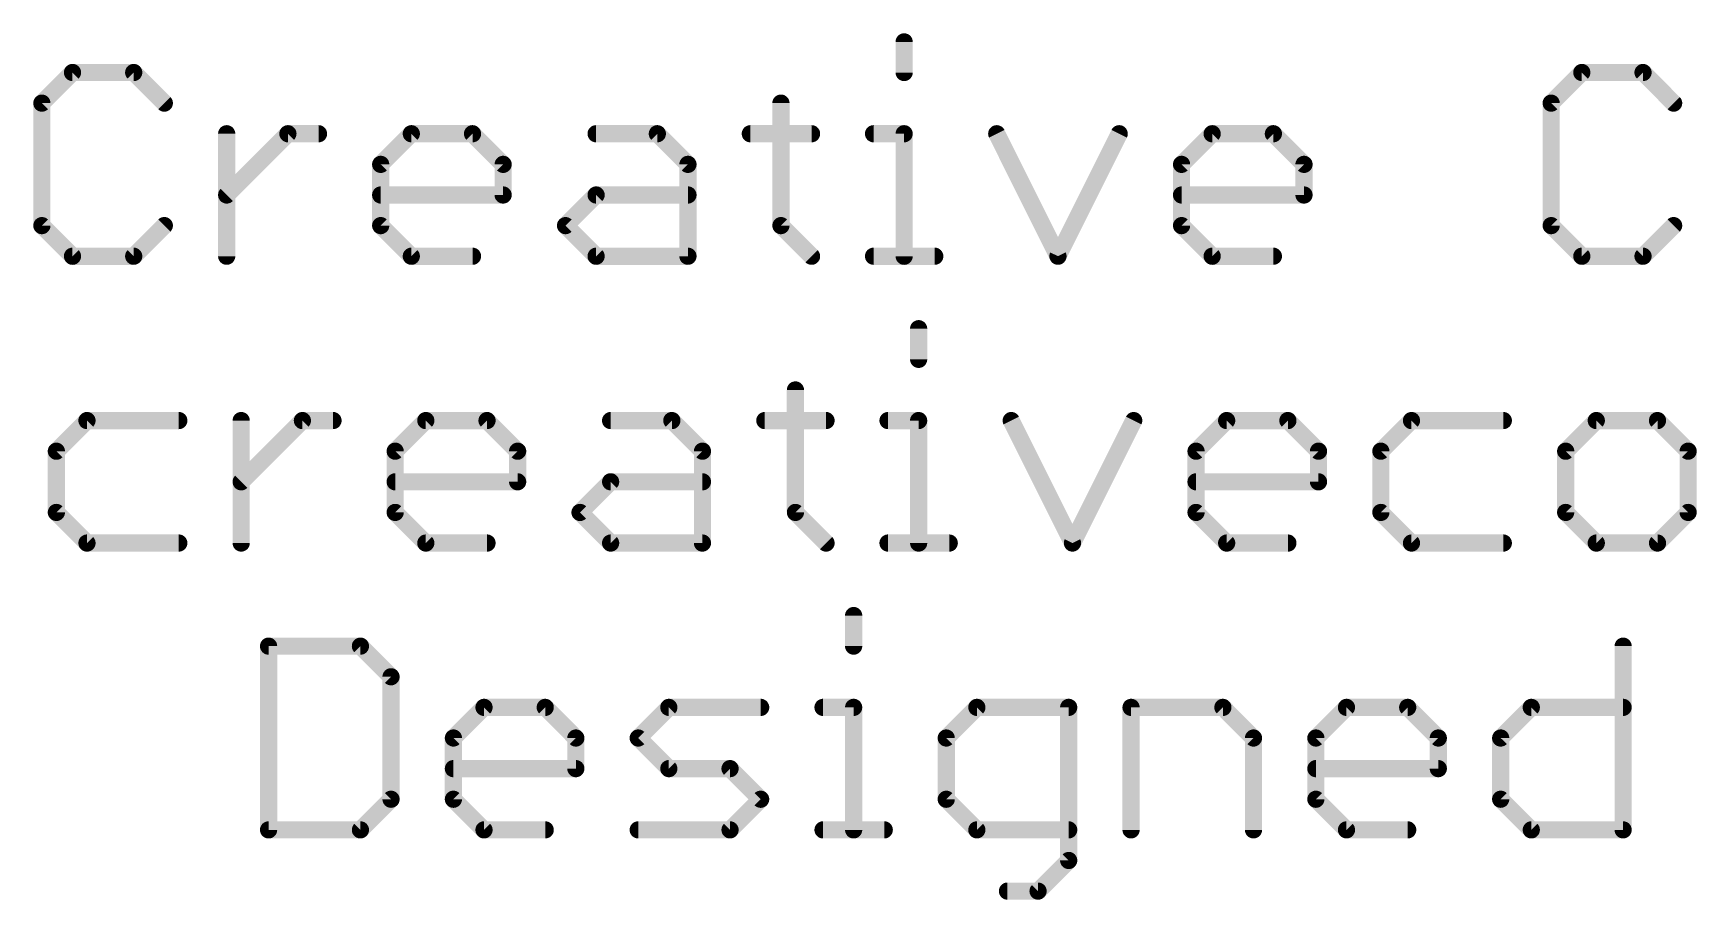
# Model space of a CAD drawing. Extents: x -36 to 72, y -18 to 26.
# Drawn here: x -5.82 to 8.92, y -18.32 to -10.65 of the extents above; entities that cross this region are included whole.
import ezdxf

# ---------------------------------------------------------------- set-up
doc = ezdxf.new("R2010")
doc.units = 0
doc.layers.add('51', color=53, linetype='CONTINUOUS')

msp = doc.modelspace()

# ---------------------------------------------------------------- linework, layer by layer
at = {"layer": '51', "const_width": 0.1524}
for points in [[(1.8962, -10.7256), (1.8962, -10.9968)], [(-5.471, -10.9968), (-5.7421, -11.268)], [(-4.9286, -10.9968), (-5.471, -10.9968)], [(-4.6575, -11.268), (-4.9286, -10.9968)], [(7.8991, -10.9968), (7.628, -11.268)], [(8.4415, -10.9968), (7.8991, -10.9968)], [(8.7126, -11.268), (8.4415, -10.9968)], [(-5.7421, -11.268), (-5.7421, -12.3526)], [(0.8048, -11.268), (0.8048, -12.3526)], [(7.628, -11.268), (7.628, -12.3526)], [(-4.105, -12.6238), (-4.105, -11.5391)], [(-4.105, -12.0815), (-3.5626, -11.5391)], [(-3.5626, -11.5391), (-3.2915, -11.5391)], [(-2.7407, -11.8103), (-2.4695, -11.5391)], [(-2.4695, -11.5391), (-1.9272, -11.5391)], [(-1.9272, -11.5391), (-1.656, -11.8103)], [(-0.8324, -11.5391), (-0.29, -11.5391)], [(-0.29, -11.5391), (-0.0189, -11.8103)], [(0.5336, -11.5391), (1.076, -11.5391)], [(1.6251, -11.5391), (1.8962, -11.5391)], [(1.8962, -11.5391), (1.8962, -12.6238)], [(2.7165, -11.5391), (3.2588, -12.6238)], [(3.2588, -12.6238), (3.8012, -11.5391)], [(4.3537, -11.8103), (4.6248, -11.5391)], [(4.6248, -11.5391), (5.1672, -11.5391)], [(5.1672, -11.5391), (5.4383, -11.8103)], [(-2.7407, -12.3526), (-2.7407, -11.8103)], [(-1.656, -11.8103), (-1.656, -12.0815)], [(-0.0189, -11.8103), (-0.0189, -12.6238)], [(4.3537, -12.3526), (4.3537, -11.8103)], [(5.4383, -11.8103), (5.4383, -12.0815)], [(-1.656, -12.0815), (-2.7407, -12.0815)], [(-1.1035, -12.3526), (-0.8324, -12.0815)], [(-0.8324, -12.0815), (-0.0189, -12.0815)], [(5.4383, -12.0815), (4.3537, -12.0815)], [(-5.7421, -12.3526), (-5.471, -12.6238)], [(-4.9286, -12.6238), (-4.6575, -12.3526)], [(-2.4695, -12.6238), (-2.7407, -12.3526)], [(-0.8324, -12.6238), (-1.1035, -12.3526)], [(0.8048, -12.3526), (1.076, -12.6238)], [(4.6248, -12.6238), (4.3537, -12.3526)], [(7.628, -12.3526), (7.8991, -12.6238)], [(8.4415, -12.6238), (8.7126, -12.3526)], [(-5.471, -12.6238), (-4.9286, -12.6238)], [(-1.9272, -12.6238), (-2.4695, -12.6238)], [(-0.0189, -12.6238), (-0.8324, -12.6238)], [(1.6251, -12.6238), (2.1674, -12.6238)], [(5.1672, -12.6238), (4.6248, -12.6238)], [(7.8991, -12.6238), (8.4415, -12.6238)], [(2.0246, -13.2656), (2.0246, -13.5368)], [(0.9332, -13.808), (0.9332, -14.8926)], [(-5.3426, -14.0791), (-5.6137, -14.3503)], [(-4.5291, -14.0791), (-5.3426, -14.0791)], [(-3.9766, -15.1638), (-3.9766, -14.0791)], [(-3.9766, -14.6215), (-3.4342, -14.0791)], [(-3.4342, -14.0791), (-3.1631, -14.0791)], [(-2.6123, -14.3503), (-2.3411, -14.0791)], [(-2.3411, -14.0791), (-1.7988, -14.0791)], [(-1.7988, -14.0791), (-1.5276, -14.3503)], [(-0.704, -14.0791), (-0.1616, -14.0791)], [(-0.1616, -14.0791), (0.1095, -14.3503)], [(0.662, -14.0791), (1.2044, -14.0791)], [(1.7535, -14.0791), (2.0246, -14.0791)], [(2.0246, -14.0791), (2.0246, -15.1638)], [(2.8449, -14.0791), (3.3872, -15.1638)], [(3.3872, -15.1638), (3.9296, -14.0791)], [(4.4821, -14.3503), (4.7532, -14.0791)], [(4.7532, -14.0791), (5.2956, -14.0791)], [(5.2956, -14.0791), (5.5667, -14.3503)], [(6.3904, -14.0791), (6.1192, -14.3503)], [(7.2039, -14.0791), (6.3904, -14.0791)], [(8.0275, -14.0791), (7.7564, -14.3503)], [(8.5699, -14.0791), (8.0275, -14.0791)], [(8.841, -14.3503), (8.5699, -14.0791)], [(-5.6137, -14.3503), (-5.6137, -14.8926)], [(-2.6123, -14.8926), (-2.6123, -14.3503)], [(-1.5276, -14.3503), (-1.5276, -14.6215)], [(0.1095, -14.3503), (0.1095, -15.1638)], [(4.4821, -14.8926), (4.4821, -14.3503)], [(5.5667, -14.3503), (5.5667, -14.6215)], [(6.1192, -14.3503), (6.1192, -14.8926)], [(7.7564, -14.3503), (7.7564, -14.8926)], [(8.841, -14.8926), (8.841, -14.3503)], [(-1.5276, -14.6215), (-2.6123, -14.6215)], [(-0.9751, -14.8926), (-0.704, -14.6215)], [(-0.704, -14.6215), (0.1095, -14.6215)], [(5.5667, -14.6215), (4.4821, -14.6215)], [(-5.6137, -14.8926), (-5.3426, -15.1638)], [(-2.3411, -15.1638), (-2.6123, -14.8926)], [(-0.704, -15.1638), (-0.9751, -14.8926)], [(0.9332, -14.8926), (1.2044, -15.1638)], [(4.7532, -15.1638), (4.4821, -14.8926)], [(6.1192, -14.8926), (6.3904, -15.1638)], [(7.7564, -14.8926), (8.0275, -15.1638)], [(8.5699, -15.1638), (8.841, -14.8926)], [(-5.3426, -15.1638), (-4.5291, -15.1638)], [(-1.7988, -15.1638), (-2.3411, -15.1638)], [(0.1095, -15.1638), (-0.704, -15.1638)], [(1.7535, -15.1638), (2.2958, -15.1638)], [(5.2956, -15.1638), (4.7532, -15.1638)], [(6.3904, -15.1638), (7.2039, -15.1638)], [(8.0275, -15.1638), (8.5699, -15.1638)], [(1.4488, -15.8056), (1.4488, -16.0768)], [(-3.7338, -16.0768), (-3.7338, -17.7038)], [(-2.9203, -16.0768), (-3.7338, -16.0768)], [(-2.6491, -16.348), (-2.9203, -16.0768)], [(8.2652, -16.0768), (8.2652, -17.7038)], [(-2.6491, -17.4326), (-2.6491, -16.348)], [(-2.0966, -16.8903), (-1.8255, -16.6191)], [(-1.8255, -16.6191), (-1.2832, -16.6191)], [(-1.2832, -16.6191), (-1.012, -16.8903)], [(-0.4595, -16.8903), (-0.1883, -16.6191)], [(-0.1883, -16.6191), (0.6252, -16.6191)], [(1.1777, -16.6191), (1.4488, -16.6191)], [(1.4488, -16.6191), (1.4488, -17.7038)], [(2.5403, -16.6191), (2.2691, -16.8903)], [(3.3538, -16.6191), (2.5403, -16.6191)], [(3.3538, -17.975), (3.3538, -16.6191)], [(3.9063, -17.7038), (3.9063, -16.6191)], [(3.9063, -16.6191), (4.7198, -16.6191)], [(4.7198, -16.6191), (4.9909, -16.8903)], [(5.5434, -16.8903), (5.8146, -16.6191)], [(5.8146, -16.6191), (6.3569, -16.6191)], [(6.3569, -16.6191), (6.6281, -16.8903)], [(7.1806, -16.8903), (7.4517, -16.6191)], [(7.4517, -16.6191), (8.2652, -16.6191)], [(-2.0966, -17.4326), (-2.0966, -16.8903)], [(-1.012, -16.8903), (-1.012, -17.1615)], [(-0.1883, -17.1615), (-0.4595, -16.8903)], [(2.2691, -16.8903), (2.2691, -17.4326)], [(4.9909, -16.8903), (4.9909, -17.7038)], [(5.5434, -17.4326), (5.5434, -16.8903)], [(6.6281, -16.8903), (6.6281, -17.1615)], [(7.1806, -17.4326), (7.1806, -16.8903)], [(-1.012, -17.1615), (-2.0966, -17.1615)], [(0.354, -17.1615), (-0.1883, -17.1615)], [(0.6252, -17.4326), (0.354, -17.1615)], [(6.6281, -17.1615), (5.5434, -17.1615)], [(-2.9203, -17.7038), (-2.6491, -17.4326)], [(-1.8255, -17.7038), (-2.0966, -17.4326)], [(0.354, -17.7038), (0.6252, -17.4326)], [(2.2691, -17.4326), (2.5403, -17.7038)], [(5.8146, -17.7038), (5.5434, -17.4326)], [(7.4517, -17.7038), (7.1806, -17.4326)], [(-3.7338, -17.7038), (-2.9203, -17.7038)], [(-1.2832, -17.7038), (-1.8255, -17.7038)], [(-0.4595, -17.7038), (0.354, -17.7038)], [(1.1777, -17.7038), (1.72, -17.7038)], [(2.5403, -17.7038), (3.3538, -17.7038)], [(6.3569, -17.7038), (5.8146, -17.7038)], [(8.2652, -17.7038), (7.4517, -17.7038)], [(3.0826, -18.2461), (3.3538, -17.975)], [(2.8114, -18.2461), (3.0826, -18.2461)]]:
    msp.add_lwpolyline(points, dxfattribs=at)
at = {"layer": '51', "const_width": 0.0762}
for points in [[(1.9343, -10.7256, 1), (1.8581, -10.7256)], [(-5.471, -10.9587, 1), (-5.471, -11.0349)], [(-5.444, -11.0238, 1), (-5.4979, -10.9699)], [(-4.9017, -10.9699, 1), (-4.9556, -11.0238)], [(-4.9286, -11.0349, 1), (-4.9286, -10.9587)], [(1.8581, -10.9968, 1), (1.9343, -10.9968)], [(7.8991, -10.9587, 1), (7.8991, -11.0349)], [(7.9261, -11.0238, 1), (7.8722, -10.9699)], [(8.4684, -10.9699, 1), (8.4145, -11.0238)], [(8.4415, -11.0349, 1), (8.4415, -10.9587)], [(-5.704, -11.268, 1), (-5.7802, -11.268)], [(0.8429, -11.268, 1), (0.7667, -11.268)], [(7.6661, -11.268, 1), (7.5899, -11.268)], [(-5.7691, -11.241, 1), (-5.7152, -11.2949)], [(-4.6844, -11.2949, 1), (-4.6305, -11.241)], [(7.601, -11.241, 1), (7.6549, -11.2949)], [(8.6857, -11.2949, 1), (8.7396, -11.241)], [(-4.0669, -11.5391, 1), (-4.1431, -11.5391)], [(-3.5626, -11.501, 1), (-3.5626, -11.5772)], [(-3.5357, -11.5661, 1), (-3.5896, -11.5122)], [(-3.2915, -11.5772, 1), (-3.2915, -11.501)], [(-2.4695, -11.501, 1), (-2.4695, -11.5772)], [(-2.4426, -11.5661, 1), (-2.4965, -11.5122)], [(-1.9002, -11.5122, 1), (-1.9541, -11.5661)], [(-1.9272, -11.5772, 1), (-1.9272, -11.501)], [(-0.8324, -11.501, 1), (-0.8324, -11.5772)], [(-0.2631, -11.5122, 1), (-0.317, -11.5661)], [(-0.29, -11.5772, 1), (-0.29, -11.501)], [(0.5336, -11.501, 1), (0.5336, -11.5772)], [(1.076, -11.5772, 1), (1.076, -11.501)], [(1.6251, -11.501, 1), (1.6251, -11.5772)], [(1.9343, -11.5391, 1), (1.8581, -11.5391)], [(1.8962, -11.5772, 1), (1.8962, -11.501)], [(2.7506, -11.5221, 1), (2.6824, -11.5562)], [(3.8352, -11.5562, 1), (3.7671, -11.5221)], [(4.6248, -11.501, 1), (4.6248, -11.5772)], [(4.6518, -11.5661, 1), (4.5979, -11.5122)], [(5.1941, -11.5122, 1), (5.1402, -11.5661)], [(5.1672, -11.5772, 1), (5.1672, -11.501)], [(-2.7026, -11.8103, 1), (-2.7788, -11.8103)], [(-2.7676, -11.7834, 1), (-2.7137, -11.8372)], [(-1.6179, -11.8103, 1), (-1.6941, -11.8103)], [(-1.683, -11.8372, 1), (-1.6291, -11.7834)], [(0.0192, -11.8103, 1), (-0.057, -11.8103)], [(-0.0458, -11.8372, 1), (0.0081, -11.7834)], [(4.3918, -11.8103, 1), (4.3156, -11.8103)], [(4.3267, -11.7834, 1), (4.3806, -11.8372)], [(5.4764, -11.8103, 1), (5.4002, -11.8103)], [(5.4114, -11.8372, 1), (5.4653, -11.7834)], [(-4.1319, -12.0545, 1), (-4.078, -12.1084)], [(-2.7407, -12.0434, 1), (-2.7407, -12.1196)], [(-1.6941, -12.0815, 1), (-1.6179, -12.0815)], [(-1.656, -12.1196, 1), (-1.656, -12.0434)], [(-0.8324, -12.0434, 1), (-0.8324, -12.1196)], [(-0.8054, -12.1084, 1), (-0.8593, -12.0545)], [(-0.0189, -12.1196, 1), (-0.0189, -12.0434)], [(4.3537, -12.0434, 1), (4.3537, -12.1196)], [(5.4002, -12.0815, 1), (5.4764, -12.0815)], [(5.4383, -12.1196, 1), (5.4383, -12.0434)], [(-5.7152, -12.3257, 1), (-5.7691, -12.3796)], [(-5.7802, -12.3526, 1), (-5.704, -12.3526)], [(-4.6305, -12.3796, 1), (-4.6844, -12.3257)], [(-2.7137, -12.3257, 1), (-2.7676, -12.3796)], [(-2.7788, -12.3526, 1), (-2.7026, -12.3526)], [(-1.0766, -12.3257, 1), (-1.1305, -12.3796)], [(-1.1305, -12.3257, 1), (-1.0766, -12.3796)], [(0.8317, -12.3257, 1), (0.7779, -12.3796)], [(0.7667, -12.3526, 1), (0.8429, -12.3526)], [(4.3806, -12.3257, 1), (4.3267, -12.3796)], [(4.3156, -12.3526, 1), (4.3918, -12.3526)], [(7.6549, -12.3257, 1), (7.601, -12.3796)], [(7.5899, -12.3526, 1), (7.6661, -12.3526)], [(8.7396, -12.3796, 1), (8.6857, -12.3257)], [(-5.471, -12.5857, 1), (-5.471, -12.6619)], [(-5.4979, -12.6507, 1), (-5.444, -12.5969)], [(-4.9556, -12.5969, 1), (-4.9017, -12.6507)], [(-4.9286, -12.6619, 1), (-4.9286, -12.5857)], [(-4.1431, -12.6238, 1), (-4.0669, -12.6238)], [(-2.4695, -12.5857, 1), (-2.4695, -12.6619)], [(-2.4965, -12.6507, 1), (-2.4426, -12.5969)], [(-1.9272, -12.6619, 1), (-1.9272, -12.5857)], [(-0.8324, -12.5857, 1), (-0.8324, -12.6619)], [(-0.8593, -12.6507, 1), (-0.8054, -12.5969)], [(-0.057, -12.6238, 1), (0.0192, -12.6238)], [(-0.0189, -12.6619, 1), (-0.0189, -12.5857)], [(1.049, -12.6507, 1), (1.1029, -12.5969)], [(1.6251, -12.5857, 1), (1.6251, -12.6619)], [(1.8581, -12.6238, 1), (1.9343, -12.6238)], [(2.1674, -12.6619, 1), (2.1674, -12.5857)], [(3.2248, -12.6068, 1), (3.2929, -12.6408)], [(3.2248, -12.6408, 1), (3.2929, -12.6068)], [(4.6248, -12.5857, 1), (4.6248, -12.6619)], [(4.5979, -12.6507, 1), (4.6518, -12.5969)], [(5.1672, -12.6619, 1), (5.1672, -12.5857)], [(7.8991, -12.5857, 1), (7.8991, -12.6619)], [(7.8722, -12.6507, 1), (7.9261, -12.5969)], [(8.4145, -12.5969, 1), (8.4684, -12.6507)], [(8.4415, -12.6619, 1), (8.4415, -12.5857)], [(2.0627, -13.2656, 1), (1.9865, -13.2656)], [(1.9865, -13.5368, 1), (2.0627, -13.5368)], [(0.9713, -13.808, 1), (0.8951, -13.808)], [(-5.3426, -14.041, 1), (-5.3426, -14.1172)], [(-5.3156, -14.1061, 1), (-5.3695, -14.0522)], [(-4.5291, -14.1172, 1), (-4.5291, -14.041)], [(-3.9385, -14.0791, 1), (-4.0147, -14.0791)], [(-3.4342, -14.041, 1), (-3.4342, -14.1172)], [(-3.4073, -14.1061, 1), (-3.4612, -14.0522)], [(-3.1631, -14.1172, 1), (-3.1631, -14.041)], [(-2.3411, -14.041, 1), (-2.3411, -14.1172)], [(-2.3142, -14.1061, 1), (-2.368, -14.0522)], [(-1.7718, -14.0522, 1), (-1.8257, -14.1061)], [(-1.7988, -14.1172, 1), (-1.7988, -14.041)], [(-0.704, -14.041, 1), (-0.704, -14.1172)], [(-0.1347, -14.0522, 1), (-0.1886, -14.1061)], [(-0.1616, -14.1172, 1), (-0.1616, -14.041)], [(0.662, -14.041, 1), (0.662, -14.1172)], [(1.2044, -14.1172, 1), (1.2044, -14.041)], [(1.7535, -14.041, 1), (1.7535, -14.1172)], [(2.0627, -14.0791, 1), (1.9865, -14.0791)], [(2.0246, -14.1172, 1), (2.0246, -14.041)], [(2.879, -14.0621, 1), (2.8108, -14.0962)], [(3.9637, -14.0962, 1), (3.8955, -14.0621)], [(4.7532, -14.041, 1), (4.7532, -14.1172)], [(4.7802, -14.1061, 1), (4.7263, -14.0522)], [(5.3225, -14.0522, 1), (5.2686, -14.1061)], [(5.2956, -14.1172, 1), (5.2956, -14.041)], [(6.3904, -14.041, 1), (6.3904, -14.1172)], [(6.4173, -14.1061, 1), (6.3635, -14.0522)], [(7.2039, -14.1172, 1), (7.2039, -14.041)], [(8.0275, -14.041, 1), (8.0275, -14.1172)], [(8.0545, -14.1061, 1), (8.0006, -14.0522)], [(8.5968, -14.0522, 1), (8.5429, -14.1061)], [(8.5699, -14.1172, 1), (8.5699, -14.041)], [(-5.5756, -14.3503, 1), (-5.6518, -14.3503)], [(-5.6407, -14.3234, 1), (-5.5868, -14.3772)], [(-2.5742, -14.3503, 1), (-2.6504, -14.3503)], [(-2.6392, -14.3234, 1), (-2.5853, -14.3772)], [(-1.4895, -14.3503, 1), (-1.5657, -14.3503)], [(-1.5546, -14.3772, 1), (-1.5007, -14.3234)], [(0.1476, -14.3503, 1), (0.0714, -14.3503)], [(0.0826, -14.3772, 1), (0.1365, -14.3234)], [(4.5202, -14.3503, 1), (4.444, -14.3503)], [(4.4551, -14.3234, 1), (4.509, -14.3772)], [(5.6048, -14.3503, 1), (5.5286, -14.3503)], [(5.5398, -14.3772, 1), (5.5937, -14.3234)], [(6.1573, -14.3503, 1), (6.0811, -14.3503)], [(6.0923, -14.3234, 1), (6.1462, -14.3772)], [(7.7945, -14.3503, 1), (7.7183, -14.3503)], [(7.7294, -14.3234, 1), (7.7833, -14.3772)], [(8.8791, -14.3503, 1), (8.8029, -14.3503)], [(8.8141, -14.3772, 1), (8.868, -14.3234)], [(-4.0035, -14.5945, 1), (-3.9496, -14.6484)], [(-2.6123, -14.5834, 1), (-2.6123, -14.6596)], [(-1.5657, -14.6215, 1), (-1.4895, -14.6215)], [(-1.5276, -14.6596, 1), (-1.5276, -14.5834)], [(-0.704, -14.5834, 1), (-0.704, -14.6596)], [(-0.677, -14.6484, 1), (-0.7309, -14.5945)], [(0.1095, -14.6596, 1), (0.1095, -14.5834)], [(4.4821, -14.5834, 1), (4.4821, -14.6596)], [(5.5286, -14.6215, 1), (5.6048, -14.6215)], [(5.5667, -14.6596, 1), (5.5667, -14.5834)], [(-5.5868, -14.8657, 1), (-5.6407, -14.9196)], [(-5.6518, -14.8926, 1), (-5.5756, -14.8926)], [(-2.5853, -14.8657, 1), (-2.6392, -14.9196)], [(-2.6504, -14.8926, 1), (-2.5742, -14.8926)], [(-0.9482, -14.8657, 1), (-1.0021, -14.9196)], [(-1.0021, -14.8657, 1), (-0.9482, -14.9196)], [(0.9601, -14.8657, 1), (0.9063, -14.9196)], [(0.8951, -14.8926, 1), (0.9713, -14.8926)], [(4.509, -14.8657, 1), (4.4551, -14.9196)], [(4.444, -14.8926, 1), (4.5202, -14.8926)], [(6.1462, -14.8657, 1), (6.0923, -14.9196)], [(6.0811, -14.8926, 1), (6.1573, -14.8926)], [(7.7833, -14.8657, 1), (7.7294, -14.9196)], [(7.7183, -14.8926, 1), (7.7945, -14.8926)], [(8.8029, -14.8926, 1), (8.8791, -14.8926)], [(8.868, -14.9196, 1), (8.8141, -14.8657)], [(-5.3426, -15.1257, 1), (-5.3426, -15.2019)], [(-5.3695, -15.1907, 1), (-5.3156, -15.1369)], [(-4.5291, -15.2019, 1), (-4.5291, -15.1257)], [(-4.0147, -15.1638, 1), (-3.9385, -15.1638)], [(-2.3411, -15.1257, 1), (-2.3411, -15.2019)], [(-2.368, -15.1907, 1), (-2.3142, -15.1369)], [(-1.7988, -15.2019, 1), (-1.7988, -15.1257)], [(-0.704, -15.1257, 1), (-0.704, -15.2019)], [(-0.7309, -15.1907, 1), (-0.677, -15.1369)], [(0.0714, -15.1638, 1), (0.1476, -15.1638)], [(0.1095, -15.2019, 1), (0.1095, -15.1257)], [(1.1774, -15.1907, 1), (1.2313, -15.1369)], [(1.7535, -15.1257, 1), (1.7535, -15.2019)], [(1.9865, -15.1638, 1), (2.0627, -15.1638)], [(2.2958, -15.2019, 1), (2.2958, -15.1257)], [(3.3532, -15.1468, 1), (3.4213, -15.1808)], [(3.3532, -15.1808, 1), (3.4213, -15.1468)], [(4.7532, -15.1257, 1), (4.7532, -15.2019)], [(4.7263, -15.1907, 1), (4.7802, -15.1369)], [(5.2956, -15.2019, 1), (5.2956, -15.1257)], [(6.3904, -15.1257, 1), (6.3904, -15.2019)], [(6.3635, -15.1907, 1), (6.4173, -15.1369)], [(7.2039, -15.2019, 1), (7.2039, -15.1257)], [(8.0275, -15.1257, 1), (8.0275, -15.2019)], [(8.0006, -15.1907, 1), (8.0545, -15.1369)], [(8.5429, -15.1369, 1), (8.5968, -15.1907)], [(8.5699, -15.2019, 1), (8.5699, -15.1257)], [(1.4869, -15.8056, 1), (1.4107, -15.8056)], [(-3.6957, -16.0768, 1), (-3.7719, -16.0768)], [(-3.7338, -16.0387, 1), (-3.7338, -16.1149)], [(-2.8934, -16.0499, 1), (-2.9472, -16.1038)], [(-2.9203, -16.1149, 1), (-2.9203, -16.0387)], [(1.4107, -16.0768, 1), (1.4869, -16.0768)], [(8.3033, -16.0768, 1), (8.2271, -16.0768)], [(-2.611, -16.348, 1), (-2.6872, -16.348)], [(-2.6761, -16.3749, 1), (-2.6222, -16.321)], [(-1.8255, -16.581, 1), (-1.8255, -16.6572)], [(-1.7985, -16.6461, 1), (-1.8524, -16.5922)], [(-1.2562, -16.5922, 1), (-1.3101, -16.6461)], [(-1.2832, -16.6572, 1), (-1.2832, -16.581)], [(-0.1883, -16.581, 1), (-0.1883, -16.6572)], [(-0.1614, -16.6461, 1), (-0.2153, -16.5922)], [(0.6252, -16.6572, 1), (0.6252, -16.581)], [(1.1777, -16.581, 1), (1.1777, -16.6572)], [(1.4869, -16.6191, 1), (1.4107, -16.6191)], [(1.4488, -16.6572, 1), (1.4488, -16.581)], [(2.5403, -16.581, 1), (2.5403, -16.6572)], [(2.5672, -16.6461, 1), (2.5133, -16.5922)], [(3.3919, -16.6191, 1), (3.3157, -16.6191)], [(3.3538, -16.6572, 1), (3.3538, -16.581)], [(3.9444, -16.6191, 1), (3.8682, -16.6191)], [(3.9063, -16.581, 1), (3.9063, -16.6572)], [(4.7467, -16.5922, 1), (4.6928, -16.6461)], [(4.7198, -16.6572, 1), (4.7198, -16.581)], [(5.8146, -16.581, 1), (5.8146, -16.6572)], [(5.8415, -16.6461, 1), (5.7876, -16.5922)], [(6.3839, -16.5922, 1), (6.33, -16.6461)], [(6.3569, -16.6572, 1), (6.3569, -16.581)], [(7.4517, -16.581, 1), (7.4517, -16.6572)], [(7.4787, -16.6461, 1), (7.4248, -16.5922)], [(8.2652, -16.6572, 1), (8.2652, -16.581)], [(-2.0585, -16.8903, 1), (-2.1347, -16.8903)], [(-2.1236, -16.8634, 1), (-2.0697, -16.9172)], [(-0.9739, -16.8903, 1), (-1.0501, -16.8903)], [(-1.0389, -16.9172, 1), (-0.985, -16.8634)], [(-0.4325, -16.8634, 1), (-0.4864, -16.9172)], [(-0.4864, -16.8634, 1), (-0.4325, -16.9172)], [(2.3072, -16.8903, 1), (2.231, -16.8903)], [(2.2422, -16.8634, 1), (2.296, -16.9172)], [(5.029, -16.8903, 1), (4.9528, -16.8903)], [(4.964, -16.9172, 1), (5.0179, -16.8634)], [(5.5815, -16.8903, 1), (5.5053, -16.8903)], [(5.5165, -16.8634, 1), (5.5704, -16.9172)], [(6.6662, -16.8903, 1), (6.59, -16.8903)], [(6.6011, -16.9172, 1), (6.655, -16.8634)], [(7.2187, -16.8903, 1), (7.1425, -16.8903)], [(7.1536, -16.8634, 1), (7.2075, -16.9172)], [(-2.0966, -17.1234, 1), (-2.0966, -17.1996)], [(-1.012, -17.1996, 1), (-1.012, -17.1234)], [(-0.1883, -17.1234, 1), (-0.1883, -17.1996)], [(0.3809, -17.1345, 1), (0.3271, -17.1884)], [(0.354, -17.1996, 1), (0.354, -17.1234)], [(5.5434, -17.1234, 1), (5.5434, -17.1996)], [(6.6281, -17.1996, 1), (6.6281, -17.1234)], [(-1.0501, -17.1615, 1), (-0.9739, -17.1615)], [(-0.2153, -17.1884, 1), (-0.1614, -17.1345)], [(6.59, -17.1615, 1), (6.6662, -17.1615)], [(-2.6222, -17.4596, 1), (-2.6761, -17.4057)], [(-2.0697, -17.4057, 1), (-2.1236, -17.4596)], [(0.6521, -17.4596, 1), (0.5982, -17.4057)], [(0.5982, -17.4596, 1), (0.6521, -17.4057)], [(2.296, -17.4057, 1), (2.2422, -17.4596)], [(5.5704, -17.4057, 1), (5.5165, -17.4596)], [(7.2075, -17.4057, 1), (7.1536, -17.4596)], [(-2.6872, -17.4326, 1), (-2.611, -17.4326)], [(-2.1347, -17.4326, 1), (-2.0585, -17.4326)], [(2.231, -17.4326, 1), (2.3072, -17.4326)], [(5.5053, -17.4326, 1), (5.5815, -17.4326)], [(7.1425, -17.4326, 1), (7.2187, -17.4326)], [(-3.7338, -17.6657, 1), (-3.7338, -17.7419)], [(-3.7719, -17.7038, 1), (-3.6957, -17.7038)], [(-2.9472, -17.6769, 1), (-2.8934, -17.7307)], [(-2.9203, -17.7419, 1), (-2.9203, -17.6657)], [(-1.8255, -17.6657, 1), (-1.8255, -17.7419)], [(-1.8524, -17.7307, 1), (-1.7985, -17.6769)], [(-1.2832, -17.7419, 1), (-1.2832, -17.6657)], [(-0.4595, -17.6657, 1), (-0.4595, -17.7419)], [(0.3271, -17.6769, 1), (0.3809, -17.7307)], [(0.354, -17.7419, 1), (0.354, -17.6657)], [(1.1777, -17.6657, 1), (1.1777, -17.7419)], [(1.4107, -17.7038, 1), (1.4869, -17.7038)], [(1.72, -17.7419, 1), (1.72, -17.6657)], [(2.5403, -17.6657, 1), (2.5403, -17.7419)], [(2.5133, -17.7307, 1), (2.5672, -17.6769)], [(3.3538, -17.7419, 1), (3.3538, -17.6657)], [(3.8682, -17.7038, 1), (3.9444, -17.7038)], [(4.9528, -17.7038, 1), (5.029, -17.7038)], [(5.8146, -17.6657, 1), (5.8146, -17.7419)], [(5.7876, -17.7307, 1), (5.8415, -17.6769)], [(6.3569, -17.7419, 1), (6.3569, -17.6657)], [(7.4517, -17.6657, 1), (7.4517, -17.7419)], [(7.4248, -17.7307, 1), (7.4787, -17.6769)], [(8.2271, -17.7038, 1), (8.3033, -17.7038)], [(8.2652, -17.7419, 1), (8.2652, -17.6657)], [(3.3157, -17.975, 1), (3.3919, -17.975)], [(3.3807, -18.0019, 1), (3.3268, -17.948)], [(2.8114, -18.208, 1), (2.8114, -18.2842)], [(3.0557, -18.2192, 1), (3.1095, -18.2731)], [(3.0826, -18.2842, 1), (3.0826, -18.208)]]:
    msp.add_lwpolyline(points, format="xyb", dxfattribs=at)

doc.saveas('drawing.dxf')
